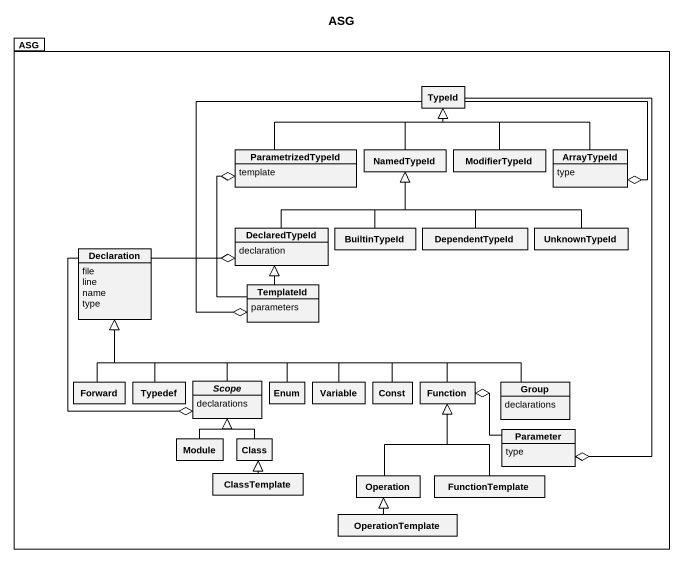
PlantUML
@startuml
title ASG
hide circle
hide empty members
package ASG {
  class TypeId
  class ParametrizedTypeId {
    template
  }
  class NamedTypeId
  class ModifierTypeId
  class ArrayTypeId {
    type
  }
  class Declaration {
    file
    line
    name
    type
  }
  class DeclaredTypeId {
    declaration
  }
  class BuiltinTypeId
  class DependentTypeId
  class UnknownTypeId
  class TemplateId {
    parameters
  }
  class Forward
  class Typedef
  abstract class Scope {
    declarations
  }
  class "Enum" as Enum_
  class Variable
  class Const
  class Function
  class "Group" as Group_ {
    declarations
  }
  class Module
  class "Class" as Class_
  class Parameter {
    type
  }
  class ClassTemplate
  class Operation
  class FunctionTemplate
  class OperationTemplate
}
ParametrizedTypeId -right-|> TypeId
ParametrizedTypeId o-- TemplateId
NamedTypeId -up-|> TypeId
ModifierTypeId -up-|> TypeId
ArrayTypeId -left-|> TypeId
ArrayTypeId o-left- TypeId
DeclaredTypeId -up-|> NamedTypeId
DeclaredTypeId o-left- Declaration
BuiltinTypeId -up-|> NamedTypeId
DependentTypeId -up-|> NamedTypeId
UnknownTypeId -left-|> NamedTypeId
TemplateId o-up- TypeId
TemplateId -up-|> DeclaredTypeId
Forward -up-|> Declaration
Typedef -up-|> Declaration
Scope -up-|> Declaration
Scope o-up- Declaration
Enum_ -up-|> Declaration
Variable -left-|> Declaration
Const -left-|> Declaration
Function -left-|> Declaration
Function o-- Parameter
Group_ -left-|> Declaration
Module -up-|> Scope
Class_ -up-|> Scope
Parameter o-up- TypeId
ClassTemplate -up-|> Class_
Operation -up-|> Function
FunctionTemplate -up-|> Function
OperationTemplate -up-|> Operation
@enduml
